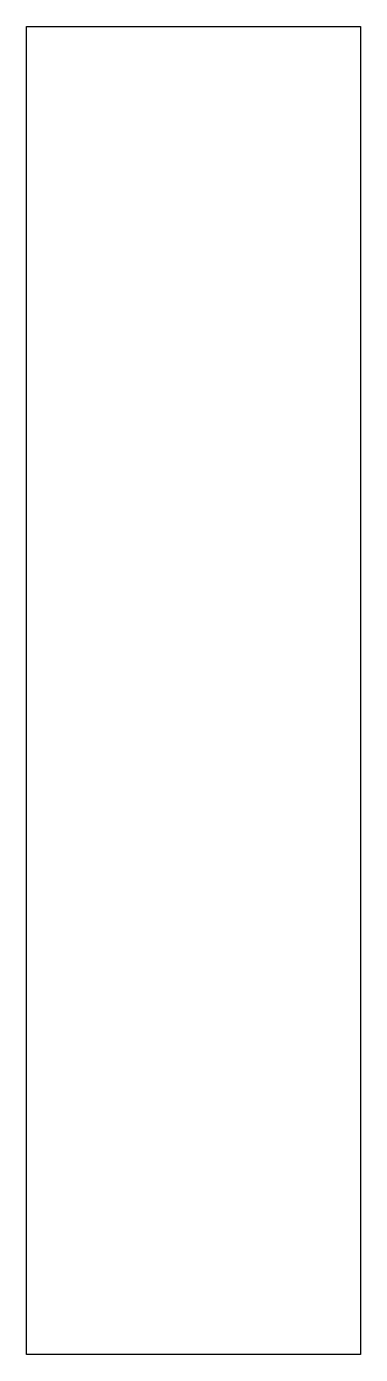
# Model space of a CAD drawing. Header units: millimetres. Extents: x 83 to 170, y -351 to -3.
import ezdxf

# ---------------------------------------------------------------- set-up
doc = ezdxf.new("R2010")
doc.units = ezdxf.units.MM
doc.layers.get('0').update_dxf_attribs({"linetype": 'CONTINUOUS'})

msp = doc.modelspace()

# ---------------------------------------------------------------- linework, layer by layer
msp.add_lwpolyline([(170.42, -3), (170.42, -351.36), (83, -351.36), (83, -3)], close=True)

doc.saveas('drawing.dxf')
